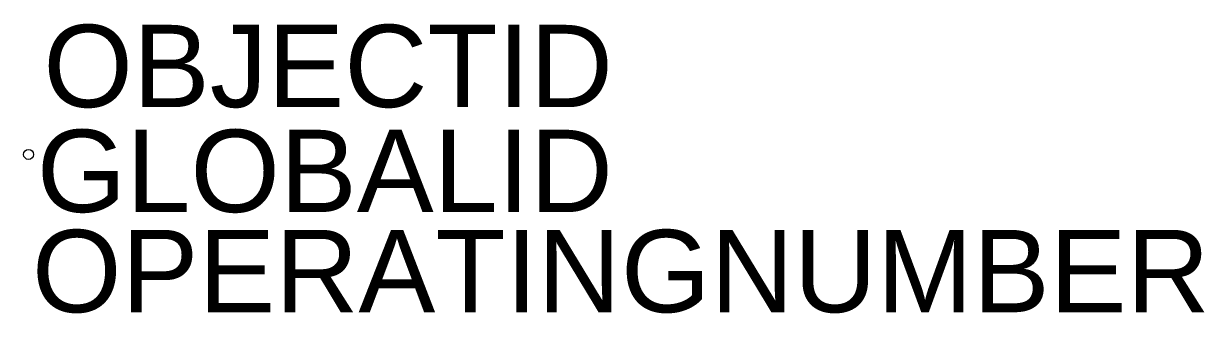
# Model space of a CAD drawing. Header units: feet. Extents: x -0.03 to 7.13, y -0.97 to 0.79.
import ezdxf

# ---------------------------------------------------------------- set-up
doc = ezdxf.new("R2010")
doc.units = ezdxf.units.FT
doc.header["$LTSCALE"] = 50
doc.header["$MEASUREMENT"] = 0
doc.styles.get("Standard").update_dxf_attribs({"font": 'arial.ttf'})

msp = doc.modelspace()

# ---------------------------------------------------------------- linework, layer by layer
at = {"color": 0, "linetype": 'ByBlock'}
msp.add_circle((0, 0), 0.03, dxfattribs=at)

# ---------------------------------------------------------------- texts
at = {"color": 0, "linetype": 'ByBlock', "flags": 1}
for tag, p in [('OBJECTID', (0.0896, 0.2873)), ('GLOBALID', (0.0494, -0.3497)), ('OPERATINGNUMBER', (0.0207, -0.958))]:
    msp.add_attdef(tag, p, '', height=0.5, dxfattribs=at)

doc.saveas('drawing.dxf')
